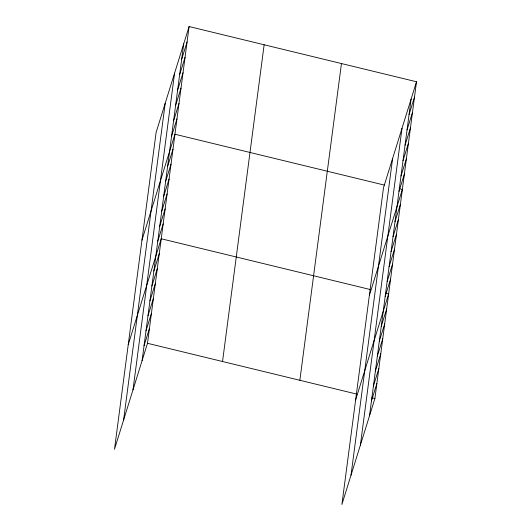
<?xml version="1.0" encoding="UTF-8"?>
<svg xmlns="http://www.w3.org/2000/svg" width="531" height="531" viewBox="0 0 531 531"><rect width="100%" height="100%" fill="white"/><g stroke="black" fill="none" stroke-linecap="round" stroke-linejoin="round"><path stroke-width="0.8" d="M123.604 420.001L165.207 103.253M132.989 389.873L174.586 73.132M142.096 360.635L183.693 43.894M189.096 26.55L156.101 132.491L114.497 449.233L147.492 343.291L189.096 26.55L416.503 81.767L374.899 398.509L341.904 504.45L383.508 187.708L416.503 81.767M222.535 361.518L264.139 44.77M299.856 380.289L341.46 63.541M351.011 475.212L392.615 158.47M360.396 445.091L401.994 128.343M369.503 415.853L411.1 99.105M181.675 59.28L187.078 41.936M179.651 74.659L185.053 57.321M177.633 90.044L183.036 72.707M175.608 105.43L181.011 88.086M173.591 120.816L178.993 103.472M171.573 136.201L176.969 118.858M141.956 240.185L174.951 134.243L384.378 185.093M167.59 166.515L172.993 149.178M165.626 181.449L171.028 164.106M163.667 196.384L169.07 179.04M161.703 211.311L167.106 193.974M159.745 226.246L165.148 208.902M157.78 241.18L163.183 223.836M128.223 344.712L161.225 238.771L370.651 289.621M153.857 271.042L159.26 253.699M151.899 285.977L157.302 268.633M149.934 300.904L155.337 283.567M147.976 315.839L153.379 298.495M146.018 330.773L151.415 313.429M144.054 345.708L149.457 328.364M409.082 114.49L414.485 97.146M407.058 129.876L412.461 112.532M405.04 145.262L410.443 127.918M403.016 160.647L408.419 143.304M400.998 176.033L406.401 158.689M398.98 191.412L404.376 174.075M369.364 295.402L402.359 189.454L399.232 188.697M394.998 221.732L400.394 204.389M393.033 236.667L398.436 219.323M391.075 251.594L396.478 234.257M389.11 266.529L394.513 249.185M387.152 281.463L392.555 264.119M385.187 296.391L390.59 279.054M355.631 399.923L388.632 293.982L385.506 293.225M381.265 326.26L386.668 308.916M379.307 341.187L384.709 323.85M377.342 356.122L382.745 338.778M375.384 371.056L380.787 353.712M373.419 385.984L378.822 368.647M371.461 400.918L376.864 383.574M147.492 343.291L356.925 394.141M371.773 397.752L374.899 398.509"/></g></svg>
